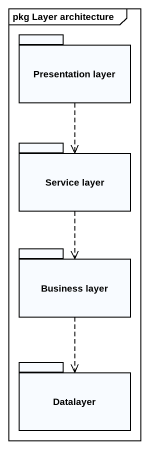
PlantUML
@startuml
mainframe pkg Layer architecture
package "Presentation layer" as Presentation_layer {
}
package "Service layer" as Service_layer {
}
package "Business layer" as Business_layer {
}
package Datalayer {
}
Presentation_layer ..> Service_layer
Service_layer ..> Business_layer
Business_layer ..> Datalayer
@enduml
